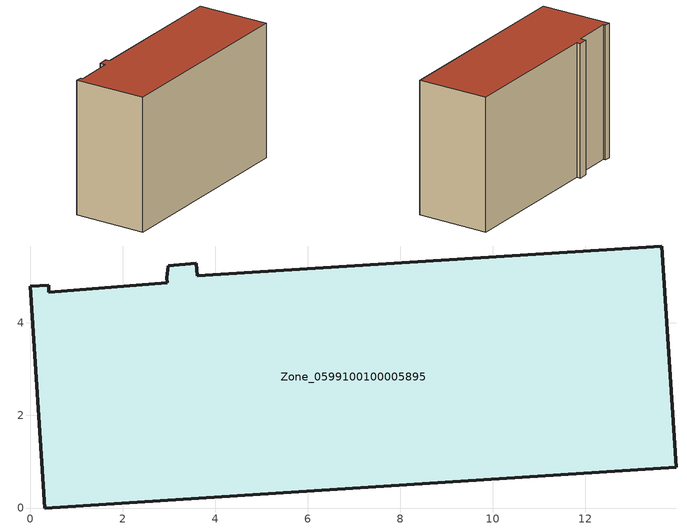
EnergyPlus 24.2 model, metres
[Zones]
Zone_0599100100005895
 floor ground (C_G): 0.4,4.66 2.96,4.87 2.95,4.98 2.98,5.24 3.59,5.29 3.6,5.02 13.65,5.66 13.96,0.88 0.31,0 0,4.79 0.4,4.81 z0
 wall outside (C_F): 0.31,0 13.96,0.88 13.65,5.66 3.6,5.02 3.59,5.29 2.98,5.24 2.95,4.98 2.96,4.87 0.4,4.66 0.4,4.81 0,4.79 0.31,0 z0:8.92
 roof outside (C_R): 2.96,4.87 0.4,4.66 0.4,4.81 0,4.79 0.31,0 13.96,0.88 13.65,5.66 3.6,5.02 3.59,5.29 2.98,5.24 2.95,4.98 z8.92
[BUILDING]
Pand.0599100100005895: North Axis=0; Terrain=City; Loads Convergence Tolerance Value=0.04; Temperature Convergence Tolerance Value=0.4; Solar Distribution=FullExterior; Maximum Number of Warmup Days=25; Minimum Number of Warmup Days=1
[Site:Location]
Rotterdam.The.Hague.AP_ZH_NLD Design_Conditions: Latitude=51.96; Longitude=4.45; Time Zone=1; Elevation=-4.5
[SITE:GROUNDTEMPERATURE:BUILDINGSURFACE]
18, 18, 18, 18, 18, 18, 18, 18, 18, 18, 18, 18
[MATERIAL] Thermal Absorptance=0.9; Solar Absorptance=0.7; Visible Absorptance=0.7
Name | Roughness | Thickness | Conductivity | Density | Specific Heat
G.TI.2006-2014 | MediumSmooth | 0.15 | 0.06 | 540 | 1210
F.TI.2006-2014 | Rough | 0.3 | 0.12 | 1920 | 840
R.TI.2006-2014 | MediumRough | 0.2 | 0.08 | 1500 | 1000
[CONSTRUCTION]
C_G: G.TI.2006-2014
C_F: F.TI.2006-2014
C_R: R.TI.2006-2014
[ZONE]
Zone_0599100100005895: Type=1; Multiplier=1; Ceiling Height=Autocalculate; Volume=Autocalculate; Floor Area=autocalculate; Part of Total Floor Area=Yes
[ZONEINFILTRATION:DESIGNFLOWRATE]
Infil_Zone_0599100100005895: Zone or ZoneList or Space or SpaceList=Zone_0599100100005895; Schedule=AlwaysOn; Design Flow Rate Calculation Method=Flow/Area; Flow Rate per Floor Area=0.0015; Constant Term Coefficient=1; Temperature Term Coefficient=0; Velocity Term Coefficient=0; Velocity Squared Term Coefficient=0
[HVACTEMPLATE:ZONE:IDEALLOADSAIRSYSTEM]
Zone_0599100100005895: Maximum Heating Supply Air Temperature=50; Minimum Cooling Supply Air Temperature=13; Maximum Heating Supply Air Humidity Ratio=0.0156; Minimum Cooling Supply Air Humidity Ratio=0.0077; Heating Limit=NoLimit; Cooling Limit=NoLimit; Dehumidification Control Type=ConstantSensibleHeatRatio; Cooling Sensible Heat Ratio=0.7; Dehumidification Setpoint=60; Humidification Control Type=None; Humidification Setpoint=30; Outdoor Air Method=None; Outdoor Air Flow Rate per Person=0.00944; Outdoor Air Flow Rate per Zone Floor Area=0; Outdoor Air Flow Rate per Zone=0; Demand Controlled Ventilation Type=None; Outdoor Air Economizer Type=NoEconomizer; Heat Recovery Type=None; Sensible Heat Recovery Effectiveness=0.7; Latent Heat Recovery Effectiveness=0.65
[ZONECONTROL:THERMOSTAT]
ThermostatControl_Zone_0599100100005895: Zone or ZoneList=Zone_0599100100005895; Control Type Schedule=DualSetpointControlType; Control 1=Thermostat_Zone_0599100100005895; Temperature Difference Between Cutout And Setpoint=0
[THERMOSTATSETPOINT:DUALSETPOINT]
Thermostat_Zone_0599100100005895: Heating Setpoint Temperature Schedule=HeatingSetpoint_Zone_0599100100005895; Cooling Setpoint Temperature Schedule=CoolingSetpoint_Zone_0599100100005895
[SCHEDULE:COMPACT]
HeatingSetpoint_Zone_0599100100005895: Through: 12/31, For: AllDays, Until: 24:00, 21
CoolingSetpoint_Zone_0599100100005895: Through: 12/31, For: AllDays, Until: 24:00, 24
DualSetpointControlType: Through: 12/31, For: AllDays, Until: 24:00, 4
AlwaysOn: Through: 12/31, For: AllDays, Until: 24:00, 1
